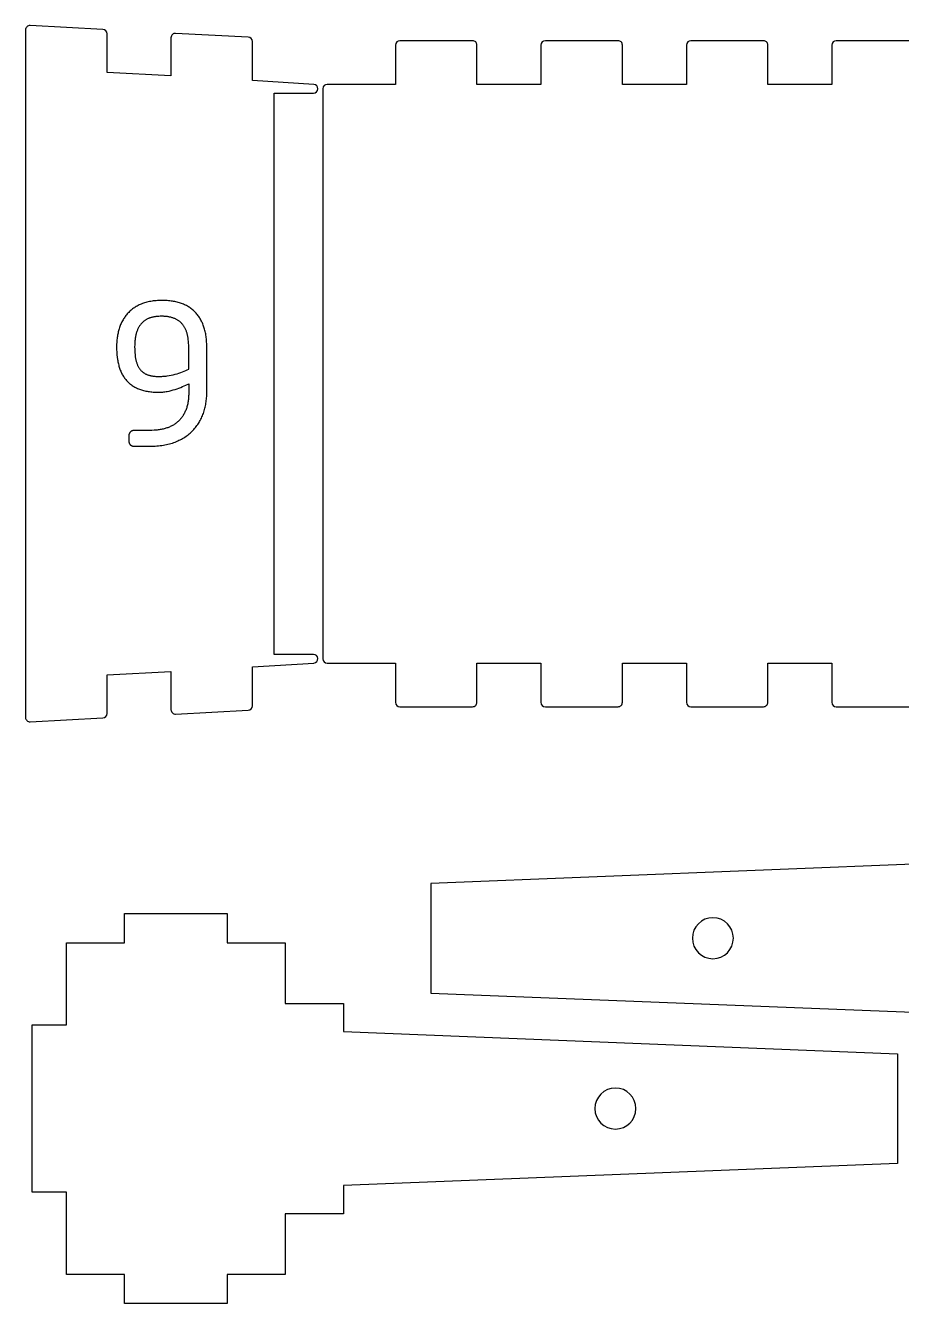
# Model space of a CAD drawing. Extents: x 296 to 1497, y 3 to 304.
# Drawn here: x 1324.5 to 1384.7, y 148.9 to 236.8 of the extents above; entities that cross this region are included whole.
import ezdxf

# ---------------------------------------------------------------- set-up
doc = ezdxf.new("R2010")
doc.units = 0
doc.layers.add('FLAT_PANELS', color=1, linetype='CONTINUOUS')
doc.layers.add('HELP_LINES', color=3, linetype='CONTINUOUS')

msp = doc.modelspace()

# ---------------------------------------------------------------- linework, layer by layer
at = {"layer": 'FLAT_PANELS'}
for p, q in [((1324.487, 236.466, 0), (1324.487, 189.172, 0)), ((1329.803, 236.498, 0), (1324.803, 236.766, 0)), ((1330.087, 233.528, 0), (1330.087, 236.198, 0)), ((1334.487, 235.931, 0), (1334.487, 233.307, 0)), ((1339.803, 235.963, 0), (1334.803, 236.23, 0)), ((1340.087, 232.99, 0), (1340.087, 235.663, 0)), ((1355.227, 235.723, 0), (1350.227, 235.723, 0)), ((1365.227, 235.723, 0), (1360.227, 235.723, 0)), ((1375.227, 235.723, 0), (1370.227, 235.723, 0)), ((1385.227, 235.723, 0), (1380.227, 235.723, 0)), ((1349.927, 235.423, 0), (1349.927, 232.723, 0)), ((1355.527, 232.723, 0), (1355.527, 235.423, 0)), ((1359.927, 235.423, 0), (1359.927, 232.723, 0)), ((1365.527, 232.723, 0), (1365.527, 235.423, 0)), ((1369.927, 235.423, 0), (1369.927, 232.723, 0)), ((1375.527, 232.723, 0), (1375.527, 235.423, 0)), ((1379.927, 235.423, 0), (1379.927, 232.723, 0)), ((1334.487, 233.307, 0), (1330.087, 233.528, 0)), ((1344.307, 232.722, 0), (1340.087, 232.99, 0)), ((1341.587, 193.515, 0), (1341.587, 232.123, 0)), ((1341.587, 232.123, 0), (1344.287, 232.123, 0)), ((1344.927, 232.423, 0), (1344.927, 193.215, 0)), ((1349.927, 232.723, 0), (1345.227, 232.723, 0)), ((1359.927, 232.723, 0), (1355.527, 232.723, 0)), ((1369.927, 232.723, 0), (1365.527, 232.723, 0)), ((1379.927, 232.723, 0), (1375.527, 232.723, 0)), ((1344.287, 193.515, 0), (1341.587, 193.515, 0)), ((1340.087, 192.648, 0), (1344.307, 192.916, 0)), ((1340.087, 189.975, 0), (1340.087, 192.648, 0)), ((1345.227, 192.915, 0), (1349.927, 192.915, 0)), ((1349.927, 192.915, 0), (1349.927, 190.215, 0)), ((1355.527, 190.215, 0), (1355.527, 192.915, 0)), ((1355.527, 192.915, 0), (1359.927, 192.915, 0)), ((1359.927, 192.915, 0), (1359.927, 190.215, 0)), ((1365.527, 190.215, 0), (1365.527, 192.915, 0)), ((1365.527, 192.915, 0), (1369.927, 192.915, 0)), ((1369.927, 192.915, 0), (1369.927, 190.215, 0)), ((1375.527, 190.215, 0), (1375.527, 192.915, 0)), ((1375.527, 192.915, 0), (1379.927, 192.915, 0)), ((1379.927, 192.915, 0), (1379.927, 190.215, 0)), ((1330.087, 192.11, 0), (1334.487, 192.331, 0)), ((1330.087, 189.44, 0), (1330.087, 192.11, 0)), ((1334.487, 192.331, 0), (1334.487, 189.707, 0)), ((1350.227, 189.915, 0), (1355.227, 189.915, 0)), ((1360.227, 189.915, 0), (1365.227, 189.915, 0)), ((1370.227, 189.915, 0), (1375.227, 189.915, 0)), ((1380.227, 189.915, 0), (1385.227, 189.915, 0)), ((1324.803, 188.873, 0), (1329.803, 189.14, 0)), ((1334.803, 189.408, 0), (1339.803, 189.675, 0)), ((1390.444, 179.284), (1352.344, 177.762)), ((1352.344, 177.762), (1352.344, 170.221)), ((1331.292, 173.68), (1331.292, 175.679)), ((1331.292, 175.679), (1338.348, 175.679)), ((1338.348, 175.679), (1338.348, 173.68)), ((1327.294, 168.035), (1327.294, 173.68)), ((1327.294, 173.68), (1331.292, 173.68)), ((1338.348, 173.68), (1342.346, 173.68)), ((1342.346, 173.68), (1342.346, 169.505)), ((1352.344, 170.221), (1390.444, 168.699)), ((1342.346, 169.505), (1346.344, 169.505)), ((1346.344, 169.505), (1346.344, 167.566)), ((1324.942, 156.511), (1324.942, 168.035)), ((1324.942, 168.035), (1327.294, 168.035)), ((1346.344, 167.566), (1384.444, 166.044)), ((1384.444, 166.044), (1384.444, 158.503)), ((1384.444, 158.503), (1346.344, 156.981)), ((1327.294, 156.511), (1324.942, 156.511)), ((1327.294, 150.867), (1327.294, 156.511)), ((1346.344, 156.981), (1346.344, 155.041)), ((1346.344, 155.041), (1342.346, 155.041)), ((1342.346, 155.041), (1342.346, 150.867)), ((1331.292, 150.867), (1327.294, 150.867)), ((1331.292, 148.868), (1331.292, 150.867)), ((1342.346, 150.867), (1338.348, 150.867)), ((1338.348, 150.867), (1338.348, 148.868)), ((1338.348, 148.868), (1331.292, 148.868))]:
    msp.add_line(p, q, dxfattribs=at)
for centre, radius, start, end in [((1324.787, 236.466, 0), 0.3, 86.93704, 180), ((1329.787, 236.198, 0), 0.3, 0, 86.93704), ((1334.787, 235.931, 0), 0.3, 86.93704, 180), ((1339.787, 235.663, 0), 0.3, 0, 86.93704), ((1350.227, 235.423, 0), 0.3, 90.00024, 179.99997), ((1355.227, 235.423, 0), 0.3, 359.99997, 90.00024), ((1360.227, 235.423, 0), 0.3, 90.00024, 179.99997), ((1365.227, 235.423, 0), 0.3, 359.99997, 90.00024), ((1370.227, 235.423, 0), 0.3, 90.00024, 179.99997), ((1375.227, 235.423, 0), 0.3, 359.99997, 90.00024), ((1380.227, 235.423, 0), 0.3, 90.00024, 179.99997), ((1344.287, 232.423, 0), 0.3, 270, 86.1796), ((1345.227, 232.423, 0), 0.3, 90.00023, 180), ((1344.287, 193.215, 0), 0.3, 273.8204, 90), ((1345.227, 193.215, 0), 0.3, 180, 269.99977), ((1339.787, 189.975, 0), 0.3, 273.06289, 360), ((1350.227, 190.215, 0), 0.3, 180.00003, 270), ((1355.227, 190.215, 0), 0.3, 270, 0.00003), ((1360.227, 190.215, 0), 0.3, 180.00003, 270), ((1365.227, 190.215, 0), 0.3, 270, 0.00003), ((1370.227, 190.215, 0), 0.3, 180.00003, 270), ((1375.227, 190.215, 0), 0.3, 270, 0.00003), ((1380.227, 190.215, 0), 0.3, 180.00003, 270), ((1324.787, 189.172, 0), 0.3, 180, 273.06289), ((1329.787, 189.44, 0), 0.3, 273.06289, 360), ((1334.787, 189.707, 0), 0.3, 180, 273.06289), ((1371.747, 173.991), 1.411, 90.00255, 179.99745), ((1371.747, 173.991), 1.411, 0.00255, 89.99745), ((1371.747, 173.991), 1.411, 180.00255, 269.99745), ((1371.747, 173.991), 1.411, 270.00255, 359.99745), ((1365.041, 162.273), 1.411, 90.00255, 179.99745), ((1365.041, 162.273), 1.411, 0.00255, 89.99745), ((1365.041, 162.273), 1.411, 180.00255, 269.99745), ((1365.041, 162.273), 1.411, 270.00255, 359.99745)]:
    msp.add_arc(centre, radius, start, end, dxfattribs=at)
at = {"layer": 'HELP_LINES'}
for p, q in [((1331.682, 217.136), (1331.629, 217.087)), ((1331.737, 217.184), (1331.682, 217.136)), ((1331.793, 217.23), (1331.737, 217.184)), ((1331.851, 217.274), (1331.793, 217.23)), ((1331.91, 217.318), (1331.851, 217.274)), ((1331.972, 217.359), (1331.91, 217.318)), ((1332.034, 217.399), (1331.972, 217.359)), ((1332.099, 217.438), (1332.034, 217.399)), ((1332.165, 217.475), (1332.099, 217.438)), ((1332.233, 217.511), (1332.165, 217.475)), ((1332.302, 217.546), (1332.233, 217.511)), ((1332.373, 217.578), (1332.302, 217.546)), ((1332.446, 217.61), (1332.373, 217.578)), ((1332.52, 217.64), (1332.446, 217.61)), ((1332.596, 217.667), (1332.52, 217.64)), ((1332.674, 217.693), (1332.596, 217.667)), ((1332.754, 217.717), (1332.674, 217.693)), ((1332.836, 217.739), (1332.754, 217.717)), ((1332.919, 217.76), (1332.836, 217.739)), ((1333.004, 217.778), (1332.919, 217.76)), ((1333.092, 217.794), (1333.004, 217.778)), ((1333.181, 217.808), (1333.092, 217.794)), ((1333.271, 217.821), (1333.181, 217.808)), ((1333.364, 217.831), (1333.271, 217.821)), ((1333.458, 217.84), (1333.364, 217.831)), ((1333.555, 217.847), (1333.458, 217.84)), ((1333.653, 217.852), (1333.555, 217.847)), ((1333.753, 217.854), (1333.653, 217.852)), ((1333.854, 217.855), (1333.753, 217.854)), ((1334.045, 217.852), (1333.854, 217.855)), ((1334.138, 217.848), (1334.045, 217.852)), ((1334.23, 217.843), (1334.138, 217.848)), ((1334.32, 217.835), (1334.23, 217.843)), ((1334.408, 217.826), (1334.32, 217.835)), ((1334.495, 217.816), (1334.408, 217.826)), ((1334.581, 217.804), (1334.495, 217.816)), ((1334.665, 217.79), (1334.581, 217.804)), ((1334.747, 217.775), (1334.665, 217.79)), ((1334.828, 217.758), (1334.747, 217.775)), ((1334.907, 217.739), (1334.828, 217.758)), ((1334.985, 217.719), (1334.907, 217.739)), ((1335.062, 217.697), (1334.985, 217.719)), ((1335.136, 217.674), (1335.062, 217.697)), ((1335.21, 217.649), (1335.136, 217.674)), ((1335.281, 217.622), (1335.21, 217.649)), ((1335.352, 217.594), (1335.281, 217.622)), ((1335.421, 217.564), (1335.352, 217.594)), ((1335.488, 217.532), (1335.421, 217.564)), ((1335.554, 217.499), (1335.488, 217.532)), ((1335.618, 217.465), (1335.554, 217.499)), ((1335.68, 217.428), (1335.618, 217.465)), ((1335.742, 217.39), (1335.68, 217.428)), ((1335.801, 217.351), (1335.742, 217.39)), ((1335.859, 217.31), (1335.801, 217.351)), ((1335.916, 217.267), (1335.859, 217.31)), ((1335.971, 217.222), (1335.916, 217.267)), ((1336.025, 217.176), (1335.971, 217.222)), ((1336.077, 217.129), (1336.025, 217.176)), ((1336.127, 217.079), (1336.077, 217.129)), ((1331.055, 216.265), (1331.026, 216.197)), ((1331.086, 216.331), (1331.055, 216.265)), ((1331.118, 216.397), (1331.086, 216.331)), ((1331.152, 216.461), (1331.118, 216.397)), ((1331.188, 216.524), (1331.152, 216.461)), ((1331.225, 216.586), (1331.188, 216.524)), ((1331.263, 216.646), (1331.225, 216.586)), ((1331.303, 216.706), (1331.263, 216.646)), ((1331.345, 216.764), (1331.303, 216.706)), ((1331.389, 216.821), (1331.345, 216.764)), ((1331.433, 216.877), (1331.389, 216.821)), ((1331.48, 216.932), (1331.433, 216.877)), ((1331.528, 216.985), (1331.48, 216.932)), ((1331.578, 217.037), (1331.528, 216.985)), ((1331.629, 217.087), (1331.578, 217.037)), ((1332.435, 216.25), (1332.407, 216.216)), ((1332.464, 216.283), (1332.435, 216.25)), ((1332.494, 216.314), (1332.464, 216.283)), ((1332.525, 216.345), (1332.494, 216.314)), ((1332.556, 216.374), (1332.525, 216.345)), ((1332.589, 216.402), (1332.556, 216.374)), ((1332.622, 216.429), (1332.589, 216.402)), ((1332.656, 216.455), (1332.622, 216.429)), ((1332.69, 216.48), (1332.656, 216.455)), ((1332.726, 216.504), (1332.69, 216.48)), ((1332.762, 216.526), (1332.726, 216.504)), ((1332.799, 216.548), (1332.762, 216.526)), ((1332.837, 216.568), (1332.799, 216.548)), ((1332.876, 216.587), (1332.837, 216.568)), ((1332.915, 216.605), (1332.876, 216.587)), ((1332.956, 216.622), (1332.915, 216.605)), ((1332.997, 216.638), (1332.956, 216.622)), ((1333.039, 216.653), (1332.997, 216.638)), ((1333.082, 216.666), (1333.039, 216.653)), ((1333.125, 216.679), (1333.082, 216.666)), ((1333.169, 216.69), (1333.125, 216.679)), ((1333.214, 216.701), (1333.169, 216.69)), ((1333.26, 216.711), (1333.214, 216.701)), ((1333.306, 216.721), (1333.26, 216.711)), ((1333.352, 216.729), (1333.306, 216.721)), ((1333.4, 216.737), (1333.352, 216.729)), ((1333.448, 216.744), (1333.4, 216.737)), ((1333.496, 216.75), (1333.448, 216.744)), ((1333.545, 216.755), (1333.496, 216.75)), ((1333.646, 216.763), (1333.545, 216.755)), ((1333.749, 216.768), (1333.646, 216.763)), ((1333.854, 216.769), (1333.749, 216.768)), ((1333.912, 216.769), (1333.854, 216.769)), ((1333.968, 216.767), (1333.912, 216.769)), ((1334.023, 216.765), (1333.968, 216.767)), ((1334.078, 216.761), (1334.023, 216.765)), ((1334.132, 216.757), (1334.078, 216.761)), ((1334.185, 216.751), (1334.132, 216.757)), ((1334.237, 216.745), (1334.185, 216.751)), ((1334.288, 216.737), (1334.237, 216.745)), ((1334.338, 216.729), (1334.288, 216.737)), ((1334.387, 216.719), (1334.338, 216.729)), ((1334.435, 216.709), (1334.387, 216.719)), ((1334.483, 216.697), (1334.435, 216.709)), ((1334.529, 216.685), (1334.483, 216.697)), ((1334.575, 216.671), (1334.529, 216.685)), ((1334.62, 216.657), (1334.575, 216.671)), ((1334.663, 216.641), (1334.62, 216.657)), ((1334.706, 216.625), (1334.663, 216.641)), ((1334.748, 216.607), (1334.706, 216.625)), ((1334.79, 216.588), (1334.748, 216.607)), ((1334.83, 216.569), (1334.79, 216.588)), ((1334.869, 216.548), (1334.83, 216.569)), ((1334.908, 216.527), (1334.869, 216.548)), ((1334.945, 216.504), (1334.908, 216.527)), ((1334.982, 216.481), (1334.945, 216.504)), ((1335.018, 216.456), (1334.982, 216.481)), ((1335.053, 216.431), (1335.018, 216.456)), ((1335.087, 216.404), (1335.053, 216.431)), ((1335.12, 216.376), (1335.087, 216.404)), ((1335.152, 216.348), (1335.12, 216.376)), ((1335.183, 216.318), (1335.152, 216.348)), ((1335.214, 216.288), (1335.183, 216.318)), ((1335.243, 216.256), (1335.214, 216.288)), ((1335.272, 216.223), (1335.243, 216.256)), ((1336.176, 217.029), (1336.127, 217.079)), ((1336.224, 216.976), (1336.176, 217.029)), ((1336.27, 216.922), (1336.224, 216.976)), ((1336.314, 216.867), (1336.27, 216.922)), ((1336.357, 216.811), (1336.314, 216.867)), ((1336.399, 216.753), (1336.357, 216.811)), ((1336.439, 216.693), (1336.399, 216.753)), ((1336.477, 216.633), (1336.439, 216.693)), ((1336.514, 216.57), (1336.477, 216.633)), ((1336.549, 216.507), (1336.514, 216.57)), ((1336.583, 216.442), (1336.549, 216.507)), ((1336.616, 216.375), (1336.583, 216.442)), ((1336.647, 216.308), (1336.616, 216.375)), ((1336.676, 216.238), (1336.647, 216.308)), ((1336.704, 216.168), (1336.676, 216.238)), ((1330.803, 215.386), (1330.791, 215.308)), ((1330.816, 215.463), (1330.803, 215.386)), ((1330.831, 215.54), (1330.816, 215.463)), ((1330.847, 215.616), (1330.831, 215.54)), ((1330.864, 215.692), (1330.847, 215.616)), ((1330.883, 215.766), (1330.864, 215.692)), ((1330.903, 215.841), (1330.883, 215.766)), ((1330.924, 215.914), (1330.903, 215.841)), ((1330.947, 215.986), (1330.924, 215.914)), ((1330.972, 216.058), (1330.947, 215.986)), ((1330.998, 216.128), (1330.972, 216.058)), ((1331.026, 216.197), (1330.998, 216.128)), ((1332.05, 215.391), (1332.039, 215.332)), ((1332.062, 215.448), (1332.05, 215.391)), ((1332.074, 215.504), (1332.062, 215.448)), ((1332.088, 215.558), (1332.074, 215.504)), ((1332.103, 215.611), (1332.088, 215.558)), ((1332.12, 215.662), (1332.103, 215.611)), ((1332.137, 215.712), (1332.12, 215.662)), ((1332.154, 215.761), (1332.137, 215.712)), ((1332.173, 215.808), (1332.154, 215.761)), ((1332.193, 215.854), (1332.173, 215.808)), ((1332.213, 215.899), (1332.193, 215.854)), ((1332.234, 215.943), (1332.213, 215.899)), ((1332.256, 215.986), (1332.234, 215.943)), ((1332.279, 216.027), (1332.256, 215.986)), ((1332.303, 216.067), (1332.279, 216.027)), ((1332.328, 216.106), (1332.303, 216.067)), ((1332.354, 216.144), (1332.328, 216.106)), ((1332.38, 216.18), (1332.354, 216.144)), ((1332.407, 216.216), (1332.38, 216.18)), ((1335.299, 216.19), (1335.272, 216.223)), ((1335.326, 216.155), (1335.299, 216.19)), ((1335.352, 216.119), (1335.326, 216.155)), ((1335.377, 216.082), (1335.352, 216.119)), ((1335.401, 216.043), (1335.377, 216.082)), ((1335.424, 216.004), (1335.401, 216.043)), ((1335.446, 215.964), (1335.424, 216.004)), ((1335.468, 215.922), (1335.446, 215.964)), ((1335.488, 215.879), (1335.468, 215.922)), ((1335.508, 215.836), (1335.488, 215.879)), ((1335.526, 215.791), (1335.508, 215.836)), ((1335.544, 215.745), (1335.526, 215.791)), ((1335.561, 215.697), (1335.544, 215.745)), ((1335.577, 215.649), (1335.561, 215.697)), ((1335.592, 215.6), (1335.577, 215.649)), ((1335.606, 215.549), (1335.592, 215.6)), ((1335.619, 215.498), (1335.606, 215.549)), ((1335.631, 215.445), (1335.619, 215.498)), ((1335.643, 215.391), (1335.631, 215.445)), ((1335.653, 215.336), (1335.643, 215.391)), ((1336.73, 216.096), (1336.704, 216.168)), ((1336.755, 216.022), (1336.73, 216.096)), ((1336.779, 215.948), (1336.755, 216.022)), ((1336.8, 215.871), (1336.779, 215.948)), ((1336.821, 215.794), (1336.8, 215.871)), ((1336.84, 215.715), (1336.821, 215.794)), ((1336.857, 215.634), (1336.84, 215.715)), ((1336.873, 215.553), (1336.857, 215.634)), ((1336.887, 215.469), (1336.873, 215.553)), ((1336.9, 215.385), (1336.887, 215.469)), ((1336.911, 215.299), (1336.9, 215.385)), ((1330.75, 214.824), (1330.747, 214.658)), ((1330.747, 214.658), (1330.749, 214.476)), ((1330.749, 214.476), (1330.757, 214.299)), ((1330.758, 214.988), (1330.75, 214.824)), ((1330.764, 215.069), (1330.758, 214.988)), ((1330.772, 215.149), (1330.764, 215.069)), ((1330.781, 215.229), (1330.772, 215.149)), ((1330.791, 215.308), (1330.781, 215.229)), ((1331.989, 214.805), (1331.987, 214.658)), ((1331.987, 214.658), (1331.989, 214.518)), ((1331.995, 214.946), (1331.989, 214.805)), ((1331.989, 214.518), (1331.993, 214.385)), ((1332.006, 215.081), (1331.995, 214.946)), ((1332.012, 215.146), (1332.006, 215.081)), ((1332.02, 215.209), (1332.012, 215.146)), ((1332.029, 215.271), (1332.02, 215.209)), ((1332.039, 215.332), (1332.029, 215.271)), ((1335.663, 215.28), (1335.653, 215.336)), ((1335.671, 215.223), (1335.663, 215.28)), ((1335.679, 215.164), (1335.671, 215.223)), ((1335.692, 215.044), (1335.679, 215.164)), ((1335.701, 214.92), (1335.692, 215.044)), ((1335.706, 214.791), (1335.701, 214.92)), ((1335.708, 214.658), (1335.706, 214.791)), ((1335.708, 213.133), (1335.708, 214.658)), ((1336.921, 215.211), (1336.911, 215.299)), ((1336.929, 215.123), (1336.921, 215.211)), ((1336.936, 215.032), (1336.929, 215.123)), ((1336.945, 214.848), (1336.936, 215.032)), ((1336.948, 214.658), (1336.945, 214.848)), ((1336.947, 211.447), (1336.948, 214.658)), ((1330.757, 214.299), (1330.769, 214.127)), ((1330.769, 214.127), (1330.787, 213.96)), ((1330.787, 213.96), (1330.81, 213.798)), ((1330.81, 213.798), (1330.823, 213.718)), ((1330.823, 213.718), (1330.838, 213.64)), ((1330.838, 213.64), (1330.853, 213.563)), ((1331.993, 214.385), (1332.001, 214.257)), ((1332.001, 214.257), (1332.012, 214.134)), ((1332.012, 214.134), (1332.026, 214.017)), ((1332.026, 214.017), (1332.034, 213.961)), ((1332.034, 213.961), (1332.043, 213.906)), ((1332.043, 213.906), (1332.053, 213.853)), ((1332.053, 213.853), (1332.064, 213.801)), ((1332.064, 213.801), (1332.075, 213.75)), ((1332.075, 213.75), (1332.087, 213.701)), ((1332.087, 213.701), (1332.1, 213.653)), ((1332.1, 213.653), (1332.114, 213.607)), ((1332.114, 213.607), (1332.128, 213.561)), ((1330.853, 213.563), (1330.87, 213.487)), ((1330.87, 213.487), (1330.889, 213.413)), ((1330.889, 213.413), (1330.908, 213.34)), ((1330.908, 213.34), (1330.929, 213.268)), ((1330.929, 213.268), (1330.952, 213.197)), ((1330.952, 213.197), (1330.976, 213.128)), ((1330.976, 213.128), (1331.001, 213.061)), ((1331.001, 213.061), (1331.028, 212.994)), ((1331.028, 212.994), (1331.056, 212.93)), ((1331.056, 212.93), (1331.086, 212.866)), ((1331.086, 212.866), (1331.117, 212.804)), ((1331.117, 212.804), (1331.149, 212.744)), ((1331.149, 212.744), (1331.183, 212.685)), ((1332.128, 213.561), (1332.143, 213.517)), ((1332.143, 213.517), (1332.16, 213.473)), ((1332.16, 213.473), (1332.177, 213.431)), ((1332.177, 213.431), (1332.194, 213.391)), ((1332.194, 213.391), (1332.213, 213.351)), ((1332.213, 213.351), (1332.232, 213.312)), ((1332.232, 213.312), (1332.253, 213.275)), ((1332.253, 213.275), (1332.274, 213.239)), ((1332.274, 213.239), (1332.295, 213.203)), ((1332.295, 213.203), (1332.318, 213.17)), ((1332.318, 213.17), (1332.341, 213.137)), ((1332.341, 213.137), (1332.366, 213.105)), ((1332.366, 213.105), (1332.391, 213.075)), ((1332.391, 213.075), (1332.417, 213.045)), ((1332.417, 213.045), (1332.443, 213.017)), ((1332.443, 213.017), (1332.471, 212.99)), ((1332.471, 212.99), (1332.499, 212.964)), ((1332.499, 212.964), (1332.529, 212.939)), ((1332.529, 212.939), (1332.543, 212.927)), ((1332.543, 212.927), (1332.559, 212.915)), ((1332.559, 212.915), (1332.574, 212.903)), ((1332.574, 212.903), (1332.589, 212.892)), ((1332.589, 212.892), (1332.621, 212.87)), ((1332.621, 212.87), (1332.654, 212.849)), ((1332.654, 212.849), (1332.687, 212.829)), ((1332.687, 212.829), (1332.721, 212.811)), ((1332.721, 212.811), (1332.756, 212.793)), ((1332.756, 212.793), (1332.792, 212.776)), ((1332.792, 212.776), (1332.829, 212.761)), ((1332.829, 212.761), (1332.866, 212.746)), ((1332.866, 212.746), (1332.905, 212.733)), ((1332.905, 212.733), (1332.944, 212.72)), ((1332.944, 212.72), (1332.984, 212.708)), ((1334.357, 212.694), (1334.496, 212.719)), ((1334.496, 212.719), (1334.633, 212.748)), ((1334.633, 212.748), (1334.768, 212.781)), ((1334.768, 212.781), (1334.9, 212.816)), ((1334.9, 212.816), (1335.029, 212.855)), ((1335.029, 212.855), (1335.154, 212.897)), ((1335.154, 212.897), (1335.275, 212.942)), ((1335.275, 212.942), (1335.392, 212.989)), ((1335.392, 212.989), (1335.503, 213.037)), ((1335.503, 213.037), (1335.608, 213.085)), ((1335.608, 213.085), (1335.708, 213.133)), ((1331.183, 212.685), (1331.219, 212.627)), ((1331.219, 212.627), (1331.256, 212.571)), ((1331.256, 212.571), (1331.295, 212.516)), ((1331.295, 212.516), (1331.335, 212.463)), ((1331.335, 212.463), (1331.376, 212.411)), ((1331.376, 212.411), (1331.419, 212.361)), ((1331.419, 212.361), (1331.463, 212.312)), ((1331.463, 212.312), (1331.509, 212.265)), ((1331.509, 212.265), (1331.557, 212.219)), ((1331.557, 212.219), (1331.606, 212.174)), ((1331.606, 212.174), (1331.656, 212.131)), ((1331.656, 212.131), (1331.709, 212.089)), ((1331.709, 212.089), (1331.762, 212.049)), ((1331.762, 212.049), (1331.818, 212.01)), ((1331.818, 212.01), (1331.875, 211.973)), ((1331.875, 211.973), (1331.933, 211.937)), ((1331.933, 211.937), (1331.993, 211.903)), ((1331.993, 211.903), (1332.055, 211.87)), ((1332.055, 211.87), (1332.118, 211.839)), ((1332.118, 211.839), (1332.182, 211.809)), ((1332.984, 212.708), (1333.025, 212.698)), ((1333.025, 212.698), (1333.067, 212.687)), ((1333.067, 212.687), (1333.11, 212.678)), ((1333.11, 212.678), (1333.154, 212.67)), ((1333.154, 212.67), (1333.198, 212.662)), ((1333.198, 212.662), (1333.244, 212.655)), ((1333.244, 212.655), (1333.29, 212.649)), ((1333.29, 212.649), (1333.338, 212.644)), ((1333.338, 212.644), (1333.386, 212.639)), ((1333.386, 212.639), (1333.435, 212.636)), ((1333.435, 212.636), (1333.536, 212.631)), ((1333.536, 212.631), (1333.641, 212.629)), ((1333.641, 212.629), (1333.713, 212.63)), ((1333.713, 212.63), (1333.786, 212.632)), ((1333.786, 212.632), (1333.858, 212.635)), ((1333.858, 212.635), (1333.93, 212.64)), ((1333.93, 212.64), (1334.002, 212.646)), ((1334.002, 212.646), (1334.073, 212.653)), ((1334.073, 212.653), (1334.145, 212.661)), ((1334.145, 212.661), (1334.216, 212.671)), ((1334.216, 212.671), (1334.357, 212.694)), ((1335.029, 211.831), (1335.154, 211.879)), ((1335.154, 211.879), (1335.275, 211.928)), ((1335.275, 211.928), (1335.503, 212.026)), ((1335.503, 212.026), (1335.708, 212.119)), ((1335.708, 212.119), (1335.708, 211.543)), ((1332.182, 211.809), (1332.249, 211.78)), ((1332.249, 211.78), (1332.317, 211.753)), ((1332.317, 211.753), (1332.386, 211.728)), ((1332.386, 211.728), (1332.457, 211.704)), ((1332.457, 211.704), (1332.53, 211.682)), ((1332.53, 211.682), (1332.605, 211.662)), ((1332.605, 211.662), (1332.682, 211.643)), ((1332.682, 211.643), (1332.76, 211.625)), ((1332.76, 211.625), (1332.84, 211.61)), ((1332.84, 211.61), (1332.922, 211.596)), ((1332.922, 211.596), (1333.006, 211.584)), ((1333.006, 211.584), (1333.091, 211.573)), ((1333.091, 211.573), (1333.178, 211.564)), ((1333.178, 211.564), (1333.267, 211.556)), ((1333.267, 211.556), (1333.358, 211.551)), ((1333.358, 211.551), (1333.45, 211.547)), ((1333.45, 211.547), (1333.545, 211.544)), ((1333.545, 211.544), (1333.641, 211.543)), ((1333.641, 211.543), (1333.713, 211.544)), ((1333.713, 211.544), (1333.786, 211.547)), ((1333.786, 211.547), (1333.858, 211.551)), ((1333.858, 211.551), (1333.93, 211.557)), ((1333.93, 211.557), (1334.002, 211.565)), ((1334.002, 211.565), (1334.073, 211.574)), ((1334.073, 211.574), (1334.145, 211.586)), ((1334.145, 211.586), (1334.216, 211.599)), ((1334.216, 211.599), (1334.357, 211.628)), ((1334.357, 211.628), (1334.496, 211.662)), ((1334.496, 211.662), (1334.633, 211.699)), ((1334.633, 211.699), (1334.768, 211.741)), ((1334.768, 211.741), (1334.9, 211.785)), ((1334.9, 211.785), (1335.029, 211.831)), ((1335.672, 210.976), (1335.661, 210.901)), ((1335.682, 211.052), (1335.672, 210.976)), ((1335.69, 211.13), (1335.682, 211.052)), ((1335.696, 211.21), (1335.69, 211.13)), ((1335.701, 211.291), (1335.696, 211.21)), ((1335.705, 211.374), (1335.701, 211.291)), ((1335.707, 211.458), (1335.705, 211.374)), ((1335.708, 211.543), (1335.707, 211.458)), ((1336.903, 210.885), (1336.915, 210.976)), ((1336.915, 210.976), (1336.925, 211.069)), ((1336.925, 211.069), (1336.933, 211.162)), ((1336.933, 211.162), (1336.94, 211.256)), ((1336.94, 211.256), (1336.945, 211.351)), ((1336.945, 211.351), (1336.947, 211.447)), ((1335.417, 210.117), (1335.388, 210.061)), ((1335.445, 210.175), (1335.417, 210.117)), ((1335.471, 210.233), (1335.445, 210.175)), ((1335.497, 210.293), (1335.471, 210.233)), ((1335.521, 210.355), (1335.497, 210.293)), ((1335.543, 210.418), (1335.521, 210.355)), ((1335.565, 210.482), (1335.543, 210.418)), ((1335.584, 210.548), (1335.565, 210.482)), ((1335.603, 210.616), (1335.584, 210.548)), ((1335.619, 210.685), (1335.603, 210.616)), ((1335.635, 210.755), (1335.619, 210.685)), ((1335.649, 210.827), (1335.635, 210.755)), ((1335.661, 210.901), (1335.649, 210.827)), ((1336.682, 210.01), (1336.712, 210.093)), ((1336.712, 210.093), (1336.741, 210.178)), ((1336.741, 210.178), (1336.768, 210.264)), ((1336.768, 210.264), (1336.793, 210.35)), ((1336.793, 210.35), (1336.816, 210.437)), ((1336.816, 210.437), (1336.837, 210.525)), ((1336.837, 210.525), (1336.856, 210.614)), ((1336.856, 210.614), (1336.874, 210.703)), ((1336.874, 210.703), (1336.889, 210.794)), ((1336.889, 210.794), (1336.903, 210.885)), ((1334.49, 209.204), (1334.435, 209.177)), ((1334.545, 209.231), (1334.49, 209.204)), ((1334.598, 209.26), (1334.545, 209.231)), ((1334.651, 209.29), (1334.598, 209.26)), ((1334.702, 209.322), (1334.651, 209.29)), ((1334.752, 209.354), (1334.702, 209.322)), ((1334.801, 209.388), (1334.752, 209.354)), ((1334.848, 209.424), (1334.801, 209.388)), ((1334.895, 209.46), (1334.848, 209.424)), ((1334.94, 209.498), (1334.895, 209.46)), ((1334.984, 209.538), (1334.94, 209.498)), ((1335.027, 209.578), (1334.984, 209.538)), ((1335.069, 209.621), (1335.027, 209.578)), ((1335.11, 209.664), (1335.069, 209.621)), ((1335.149, 209.709), (1335.11, 209.664)), ((1335.187, 209.755), (1335.149, 209.709)), ((1335.223, 209.803), (1335.187, 209.755)), ((1335.259, 209.852), (1335.223, 209.803)), ((1335.293, 209.902), (1335.259, 209.852)), ((1335.326, 209.954), (1335.293, 209.902)), ((1335.357, 210.007), (1335.326, 209.954)), ((1335.388, 210.061), (1335.357, 210.007)), ((1336.219, 209.177), (1336.271, 209.246)), ((1336.271, 209.246), (1336.321, 209.316)), ((1336.321, 209.316), (1336.368, 209.388)), ((1336.368, 209.388), (1336.414, 209.461)), ((1336.414, 209.461), (1336.458, 209.535)), ((1336.458, 209.535), (1336.501, 209.611)), ((1336.501, 209.611), (1336.541, 209.688)), ((1336.541, 209.688), (1336.579, 209.766)), ((1336.579, 209.766), (1336.615, 209.846)), ((1336.615, 209.846), (1336.65, 209.927)), ((1336.65, 209.927), (1336.682, 210.01)), ((1331.581, 208.512), (1331.58, 208.236)), ((1331.582, 208.546), (1331.581, 208.535)), ((1331.581, 208.535), (1331.581, 208.524)), ((1331.581, 208.524), (1331.581, 208.512)), ((1331.583, 208.558), (1331.582, 208.546)), ((1331.584, 208.568), (1331.583, 208.558)), ((1331.585, 208.579), (1331.584, 208.568)), ((1331.587, 208.59), (1331.585, 208.579)), ((1331.589, 208.6), (1331.587, 208.59)), ((1331.59, 208.611), (1331.589, 208.6)), ((1331.593, 208.621), (1331.59, 208.611)), ((1331.595, 208.631), (1331.593, 208.621)), ((1331.597, 208.641), (1331.595, 208.631)), ((1331.6, 208.651), (1331.597, 208.641)), ((1331.603, 208.66), (1331.6, 208.651)), ((1331.606, 208.67), (1331.603, 208.66)), ((1331.61, 208.679), (1331.606, 208.67)), ((1331.613, 208.688), (1331.61, 208.679)), ((1331.617, 208.697), (1331.613, 208.688)), ((1331.621, 208.706), (1331.617, 208.697)), ((1331.625, 208.715), (1331.621, 208.706)), ((1331.629, 208.723), (1331.625, 208.715)), ((1331.634, 208.732), (1331.629, 208.723)), ((1331.639, 208.74), (1331.634, 208.732)), ((1331.643, 208.748), (1331.639, 208.74)), ((1331.649, 208.756), (1331.643, 208.748)), ((1331.654, 208.764), (1331.649, 208.756)), ((1331.66, 208.772), (1331.654, 208.764)), ((1331.665, 208.779), (1331.66, 208.772)), ((1331.671, 208.787), (1331.665, 208.779)), ((1331.677, 208.794), (1331.671, 208.787)), ((1331.684, 208.801), (1331.677, 208.794)), ((1331.69, 208.808), (1331.684, 208.801)), ((1331.697, 208.815), (1331.69, 208.808)), ((1331.704, 208.821), (1331.697, 208.815)), ((1331.711, 208.828), (1331.704, 208.821)), ((1331.718, 208.834), (1331.711, 208.828)), ((1331.726, 208.84), (1331.718, 208.834)), ((1331.734, 208.845), (1331.726, 208.84)), ((1331.741, 208.851), (1331.734, 208.845)), ((1331.75, 208.856), (1331.741, 208.851)), ((1331.758, 208.861), (1331.75, 208.856)), ((1331.766, 208.866), (1331.758, 208.861)), ((1331.775, 208.87), (1331.766, 208.866)), ((1331.784, 208.874), (1331.775, 208.87)), ((1331.793, 208.878), (1331.784, 208.874)), ((1331.802, 208.882), (1331.793, 208.878)), ((1331.811, 208.886), (1331.802, 208.882)), ((1331.821, 208.889), (1331.811, 208.886)), ((1331.831, 208.893), (1331.821, 208.889)), ((1331.841, 208.896), (1331.831, 208.893)), ((1331.851, 208.898), (1331.841, 208.896)), ((1331.861, 208.901), (1331.851, 208.898)), ((1331.872, 208.903), (1331.861, 208.901)), ((1331.882, 208.905), (1331.872, 208.903)), ((1331.893, 208.907), (1331.882, 208.905)), ((1331.904, 208.909), (1331.893, 208.907)), ((1331.915, 208.91), (1331.904, 208.909)), ((1331.927, 208.912), (1331.915, 208.91)), ((1331.939, 208.912), (1331.927, 208.912)), ((1331.95, 208.913), (1331.939, 208.912)), ((1331.962, 208.914), (1331.95, 208.913)), ((1331.975, 208.914), (1331.962, 208.914)), ((1333.174, 208.917), (1331.975, 208.914)), ((1333.323, 208.924), (1333.174, 208.917)), ((1333.468, 208.936), (1333.323, 208.924)), ((1333.54, 208.943), (1333.468, 208.936)), ((1333.61, 208.952), (1333.54, 208.943)), ((1333.679, 208.962), (1333.61, 208.952)), ((1333.748, 208.974), (1333.679, 208.962)), ((1333.815, 208.986), (1333.748, 208.974)), ((1333.882, 209), (1333.815, 208.986)), ((1333.947, 209.015), (1333.882, 209)), ((1334.012, 209.031), (1333.947, 209.015)), ((1334.075, 209.048), (1334.012, 209.031)), ((1334.138, 209.066), (1334.075, 209.048)), ((1334.2, 209.086), (1334.138, 209.066)), ((1334.26, 209.107), (1334.2, 209.086)), ((1334.319, 209.129), (1334.26, 209.107)), ((1334.378, 209.153), (1334.319, 209.129)), ((1334.435, 209.177), (1334.378, 209.153)), ((1335.122, 208.279), (1335.206, 208.322)), ((1335.206, 208.322), (1335.287, 208.368)), ((1335.287, 208.368), (1335.367, 208.415)), ((1335.367, 208.415), (1335.444, 208.464)), ((1335.444, 208.464), (1335.52, 208.514)), ((1335.52, 208.514), (1335.593, 208.566)), ((1335.593, 208.566), (1335.665, 208.62)), ((1335.665, 208.62), (1335.734, 208.676)), ((1335.734, 208.676), (1335.802, 208.733)), ((1335.802, 208.733), (1335.867, 208.792)), ((1335.867, 208.792), (1335.931, 208.852)), ((1335.931, 208.852), (1335.992, 208.914)), ((1335.992, 208.914), (1336.052, 208.978)), ((1336.052, 208.978), (1336.109, 209.043)), ((1336.109, 209.043), (1336.165, 209.109)), ((1336.165, 209.109), (1336.219, 209.177)), ((1331.58, 208.236), (1331.581, 208.224)), ((1331.581, 208.224), (1331.581, 208.213)), ((1331.581, 208.213), (1331.581, 208.201)), ((1331.581, 208.201), (1331.582, 208.19)), ((1331.582, 208.19), (1331.583, 208.179)), ((1331.583, 208.179), (1331.584, 208.168)), ((1331.584, 208.168), (1331.585, 208.158)), ((1331.585, 208.158), (1331.587, 208.147)), ((1331.587, 208.147), (1331.589, 208.137)), ((1331.589, 208.137), (1331.59, 208.126)), ((1331.59, 208.126), (1331.593, 208.116)), ((1331.593, 208.116), (1331.595, 208.106)), ((1331.595, 208.106), (1331.597, 208.097)), ((1331.597, 208.097), (1331.6, 208.087)), ((1331.6, 208.087), (1331.603, 208.077)), ((1331.603, 208.077), (1331.606, 208.068)), ((1331.606, 208.068), (1331.61, 208.059)), ((1331.61, 208.059), (1331.613, 208.05)), ((1331.613, 208.05), (1331.617, 208.041)), ((1331.617, 208.041), (1331.621, 208.032)), ((1331.621, 208.032), (1331.625, 208.023)), ((1331.625, 208.023), (1331.629, 208.015)), ((1331.629, 208.015), (1331.634, 208.007)), ((1331.634, 208.007), (1331.639, 207.999)), ((1331.639, 207.999), (1331.643, 207.991)), ((1331.643, 207.991), (1331.649, 207.983)), ((1331.649, 207.983), (1331.654, 207.975)), ((1331.654, 207.975), (1331.66, 207.968)), ((1331.66, 207.968), (1331.665, 207.96)), ((1331.665, 207.96), (1331.671, 207.953)), ((1331.671, 207.953), (1331.677, 207.946)), ((1331.677, 207.946), (1331.684, 207.939)), ((1331.684, 207.939), (1331.69, 207.932)), ((1331.69, 207.932), (1331.697, 207.926)), ((1331.697, 207.926), (1331.704, 207.919)), ((1331.704, 207.919), (1331.711, 207.913)), ((1331.711, 207.913), (1331.718, 207.907)), ((1331.718, 207.907), (1331.726, 207.902)), ((1331.726, 207.902), (1331.734, 207.896)), ((1331.734, 207.896), (1331.741, 207.891)), ((1331.741, 207.891), (1331.75, 207.886)), ((1331.75, 207.886), (1331.758, 207.881)), ((1331.758, 207.881), (1331.766, 207.876)), ((1331.766, 207.876), (1331.775, 207.872)), ((1331.775, 207.872), (1331.784, 207.868)), ((1331.784, 207.868), (1331.793, 207.864)), ((1331.793, 207.864), (1331.802, 207.86)), ((1331.802, 207.86), (1331.811, 207.857)), ((1331.811, 207.857), (1331.821, 207.853)), ((1331.821, 207.853), (1331.831, 207.85)), ((1331.831, 207.85), (1331.841, 207.847)), ((1331.841, 207.847), (1331.851, 207.845)), ((1331.851, 207.845), (1331.861, 207.842)), ((1331.861, 207.842), (1331.872, 207.84)), ((1331.872, 207.84), (1331.882, 207.838)), ((1331.882, 207.838), (1331.893, 207.836)), ((1331.893, 207.836), (1331.904, 207.834)), ((1331.904, 207.834), (1331.915, 207.833)), ((1331.915, 207.833), (1331.927, 207.832)), ((1331.927, 207.832), (1331.939, 207.831)), ((1331.939, 207.831), (1331.95, 207.83)), ((1331.95, 207.83), (1331.962, 207.83)), ((1331.962, 207.83), (1331.975, 207.829)), ((1331.975, 207.829), (1331.987, 207.829)), ((1331.987, 207.829), (1333.145, 207.83)), ((1333.145, 207.83), (1333.268, 207.834)), ((1333.268, 207.834), (1333.389, 207.839)), ((1333.389, 207.839), (1333.508, 207.847)), ((1333.508, 207.847), (1333.624, 207.858)), ((1333.624, 207.858), (1333.739, 207.87)), ((1333.739, 207.87), (1333.851, 207.885)), ((1333.851, 207.885), (1333.961, 207.902)), ((1333.961, 207.902), (1334.069, 207.921)), ((1334.069, 207.921), (1334.175, 207.943)), ((1334.175, 207.943), (1334.279, 207.967)), ((1334.279, 207.967), (1334.381, 207.993)), ((1334.381, 207.993), (1334.481, 208.021)), ((1334.481, 208.021), (1334.579, 208.052)), ((1334.579, 208.052), (1334.674, 208.085)), ((1334.674, 208.085), (1334.768, 208.12)), ((1334.768, 208.12), (1334.86, 208.157)), ((1334.86, 208.157), (1334.949, 208.196)), ((1334.949, 208.196), (1335.037, 208.236)), ((1335.037, 208.236), (1335.122, 208.279))]:
    msp.add_line(p, q, dxfattribs=at)

doc.saveas('drawing.dxf')
